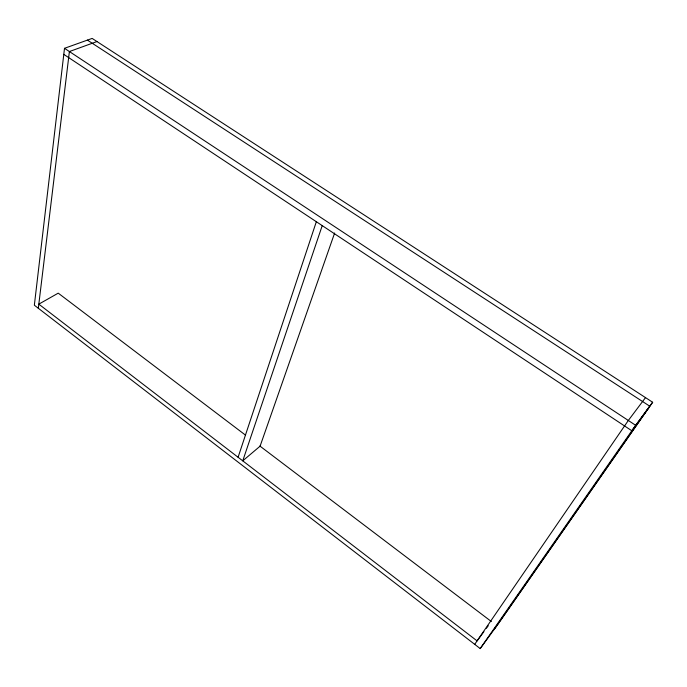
<?xml version="1.0" encoding="UTF-8"?>
<svg xmlns="http://www.w3.org/2000/svg" width="687" height="687" viewBox="0 0 687 687"><rect width="100%" height="100%" fill="white"/><g stroke="black" fill="none" stroke-linecap="round" stroke-linejoin="round"><path stroke-width="1.03" d="M64.501 48.313L34.35 305.208L480.204 648.58L497.336 625.084L652.65 402.247L92.152 38.42L64.501 48.313L635.63 425.296L652.65 402.247M38.326 308.265L69.396 51.542L96.987 41.555M238.088 457.259L316.338 221.712M322.229 225.619L242.751 460.84L260.081 446.189L334.646 232.996M474.717 644.354L628.322 420.47L645.514 397.618M480.204 648.58L635.63 425.296M494.391 629.12L649.747 406.189L87.412 40.112M648.872 407.674L631.825 430.766L63.788 54.367M483.914 631.645L477.087 640.902L38.824 304.152L58.232 293.151L245.328 435M486.396 628.279L488.259 625.754M259.849 446.009L491.368 621.537"/></g></svg>
